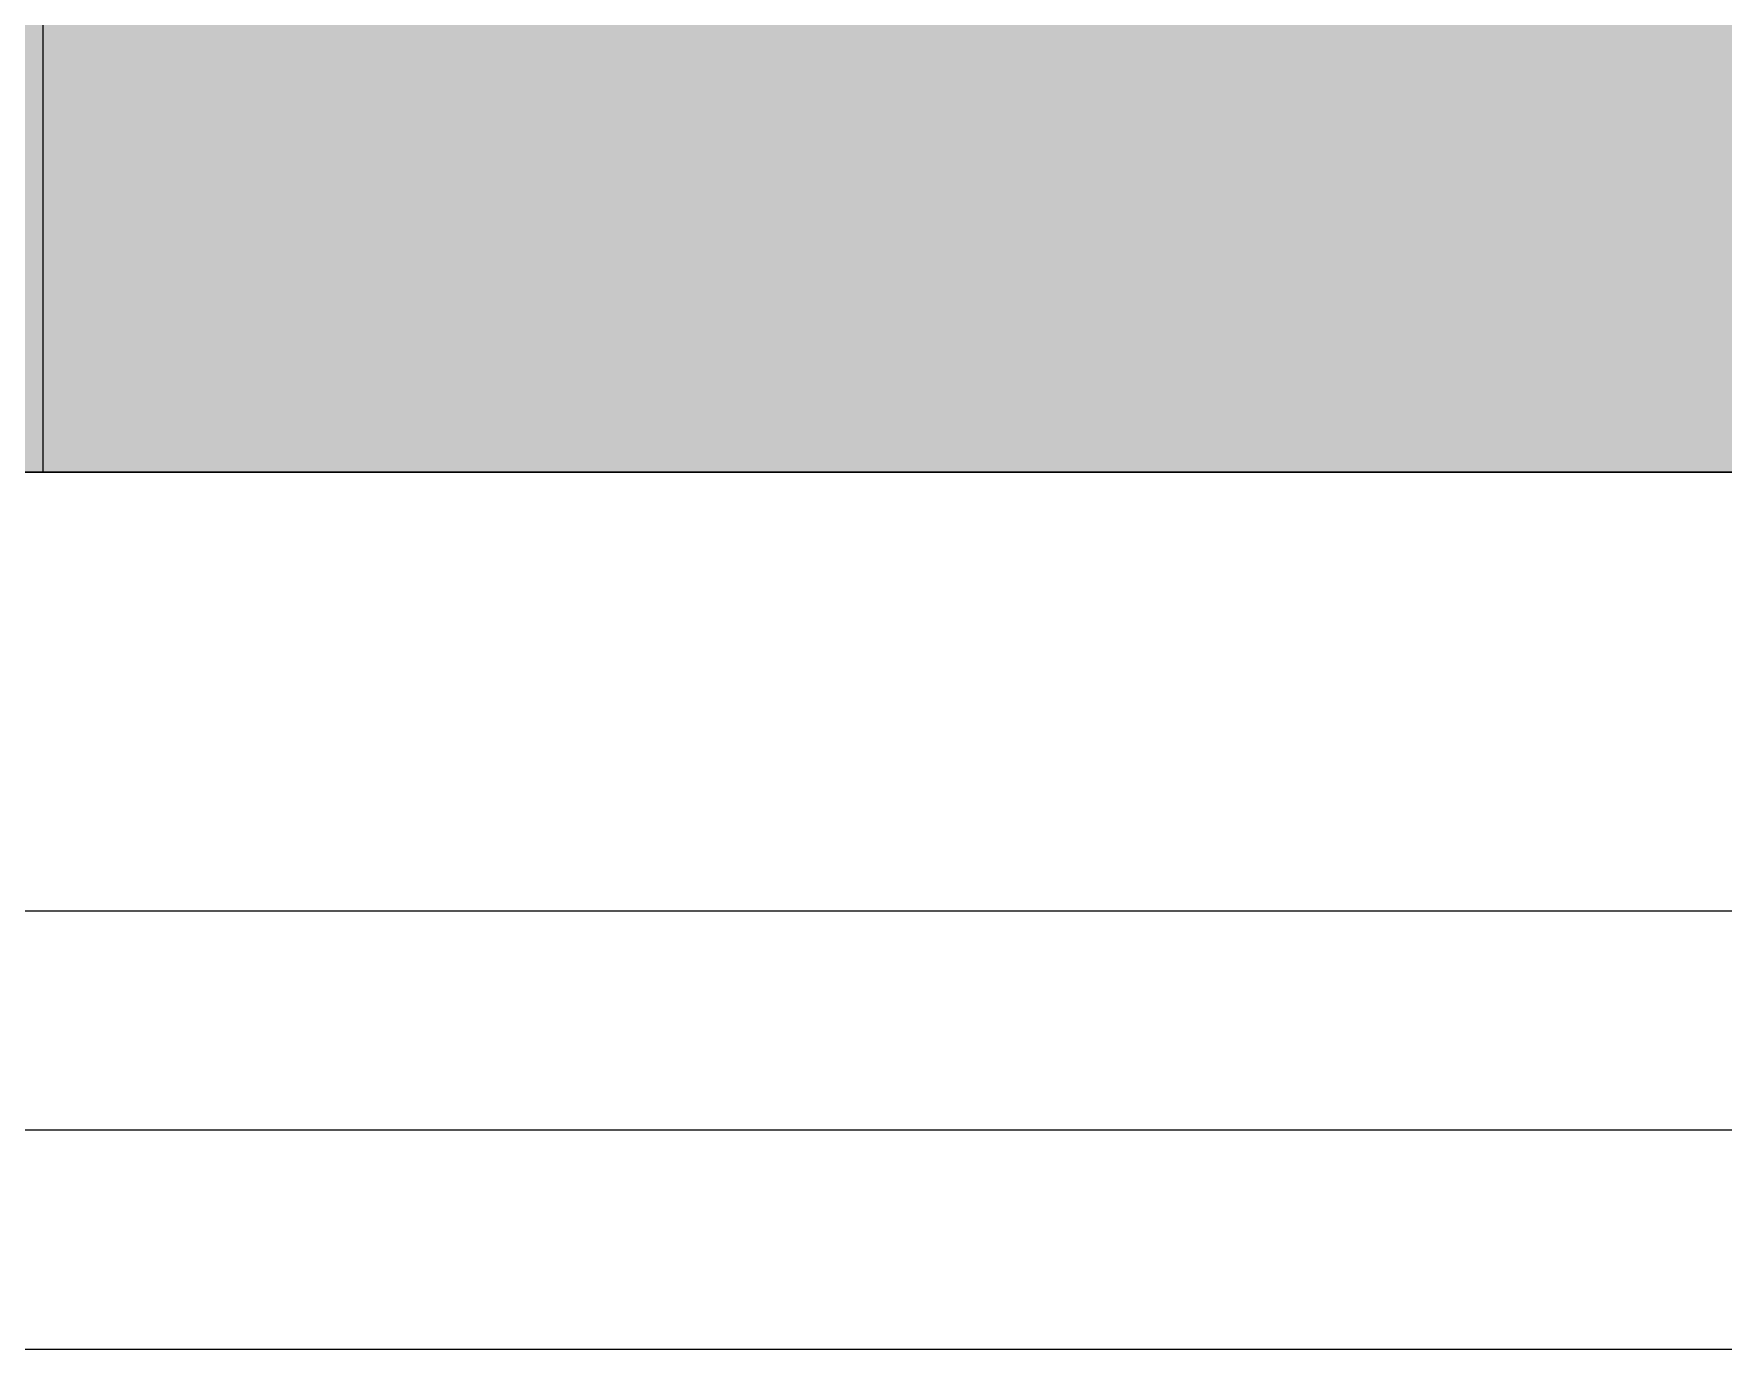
# Model space of a CAD drawing. Header units: millimetres. Extents: x 0 to 672800, y 0 to 118800.
# Drawn here: x 413575 to 427445, y 59242 to 70042 of the extents above; entities that cross this region are included whole.
import ezdxf

# ---------------------------------------------------------------- set-up
doc = ezdxf.new("R2010")
doc.units = ezdxf.units.MM
doc.header["$LTSCALE"] = 200
doc.linetypes.add('CEN-GAUN', pattern=[32.2, 30, -1, 0.2, -1])
doc.layers.get('DEFPOINTS').update_dxf_attribs({"color": 137})
doc.layers.add('CEN', color=1, linetype='CEN-GAUN')
doc.layers.add('SOL-253', color=253, linetype='Continuous')

msp = doc.modelspace()

# ---------------------------------------------------------------- hatches: boundary and pattern name
at = {"layer": 'SOL-253'}
h = msp.add_hatch(color=256, dxfattribs=at)
h.dxf.hatch_style = 1
h.paths.add_polyline_path([(452835, 70794.9), (452835, 71194.9), (452885, 71194.9), (452885, 71294.9), (459650, 71294.9), (459650, 66441.6), (366650, 66441.6), (366650, 71894.9), (377215, 71894.9), (377215, 71794.9), (377350, 71794.9), (377350, 71144.9), (377250, 71144.9), (377250, 71084.9), (378000, 71084.9), (378000, 71144.9), (377900, 71144.9), (377900, 71534.9), (445363, 71534.9), (445463, 71434.9), (448400, 71434.9), (448400, 71144.9), (448300, 71144.9), (448300, 71084.9), (449200, 71084.9), (449200, 71144.9), (449100, 71144.9), (449100, 71634.9), (451564.7, 71634.9), (452635, 71010.6), (452635, 70794.9), (452085, 70794.9), (452085, 70294.9), (451985, 70294.9), (451985, 70234.9), (453485, 70234.9), (453485, 70294.9), (453385, 70294.9), (453385, 70794.9)])

# ---------------------------------------------------------------- linework, layer by layer
at = {"layer": 'CEN'}
msp.add_line((413650, 91441.6), (413650, 66441.6), dxfattribs=at)
at = {"layer": 'DEFPOINTS'}
for points in [[(466850, 59241.6), (466850, 98641.6), (359450, 98641.6), (359450, 59241.6)], [(465050, 61041.6), (465050, 96841.6), (361250, 96841.6), (361250, 61041.6)], [(463250, 62841.6), (463250, 95041.6), (363050, 95041.6), (363050, 62841.6)], [(459650, 66441.6), (459650, 91441.6), (366650, 91441.6), (366650, 66441.6)]]:
    msp.add_lwpolyline(points, close=True, dxfattribs=at)
at = {"layer": 'SOL-253'}
msp.add_lwpolyline([(459650, 66441.6), (366650, 66441.6)], dxfattribs=at)

doc.saveas('drawing.dxf')
